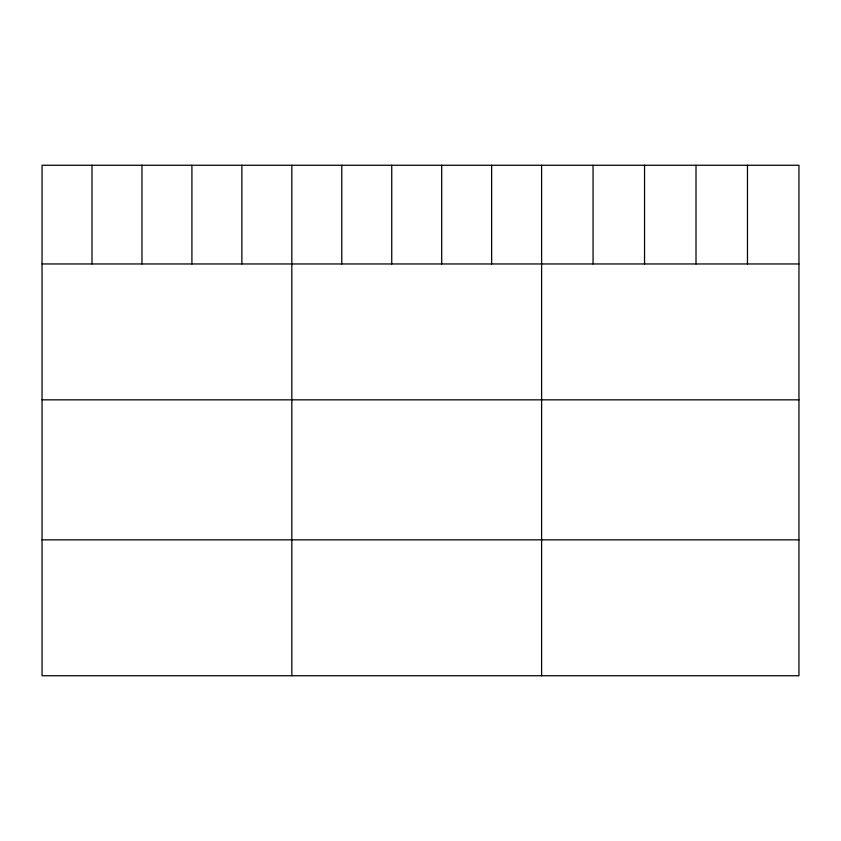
<?xml version="1.0" encoding="UTF-8"?>
<svg xmlns="http://www.w3.org/2000/svg" width="841" height="841" viewBox="0 0 841 841"><rect width="100%" height="100%" fill="white"/><g stroke="black" fill="none" stroke-linecap="round" stroke-linejoin="round"><path stroke-width="1.26" d="M798.95 263.958L798.95 675.743L42.05 675.743L42.05 165.256L798.95 165.256L798.95 263.958L42.05 263.958M42.05 399.843L798.95 399.843M42.05 539.848L798.95 539.848M747.481 165.256L747.481 263.958M696.012 165.256L696.012 263.958M644.542 165.256L644.542 263.958M593.073 165.256L593.073 263.958M541.604 165.256L541.604 675.743M491.649 165.256L491.649 263.958M441.693 165.256L441.693 263.958M391.738 165.256L391.738 263.958M341.782 165.256L341.782 263.958M291.827 165.256L291.827 675.743M241.872 165.256L241.872 263.958M191.916 165.256L191.916 263.958M141.961 165.256L141.961 263.958M92.005 165.256L92.005 263.958"/></g></svg>
